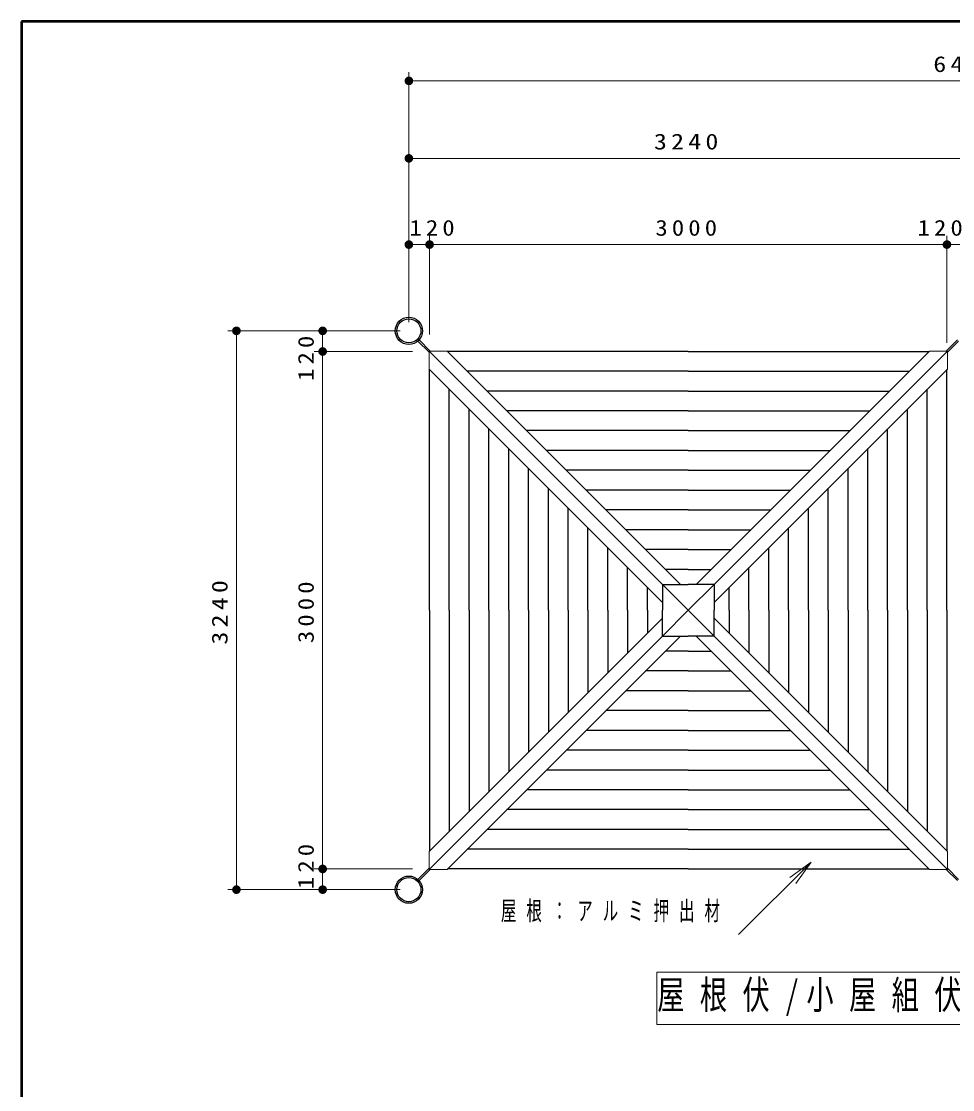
# Model space of a CAD drawing. Units: millimetres on the paper, scale 1:50. Extents: x -365 to 143, y 0 to 257.
# Drawn here: x -365 to -257, y 133.1 to 257 of the extents above; entities that cross this region are included whole.
import ezdxf

# ---------------------------------------------------------------- set-up
doc = ezdxf.new("R2010")
doc.units = ezdxf.units.MM
doc.layers.add('LY_1', color=7, linetype='Continuous', lineweight=25)
doc.layers.add('LY_2', color=7, linetype='Continuous', lineweight=13)
doc.styles.add('ＭＳ ゴシック', font='')
doc.styles.get('ＭＳ ゴシック').set_extended_font_data('MS Gothic')

# ---------------------------------------------------------------- blocks, each defined once
blk = doc.blocks.new('filled_dot')
at = {"color": 0, "linetype": 'Continuous', "lineweight": -2, "const_width": 1.25}
blk.add_lwpolyline([(-0.625, 0, 1), (0.625, 0, 1)], format="xyb", close=True, dxfattribs=at)
blk = doc.blocks.new('open_arrow')
at = {"color": 0, "linetype": 'Continuous', "lineweight": -2}
blk.add_lwpolyline([(7.5, 1.25), (0, 0), (7.5, -1.25)], dxfattribs=at)

msp = doc.modelspace()

# ---------------------------------------------------------------- linework, layer by layer
at = {"layer": 'LY_1', "lineweight": 13}
for p, q in [((-320.057, 222.114), (-320.057, 251.099)), ((-320.057, 250.099), (-190.457, 250.099)), ((-320.057, 222.114), (-320.057, 242.114)), ((-320.057, 241.114), (-255.257, 241.114)), ((-317.657, 220.695), (-317.657, 232.114)), ((-257.657, 219.714), (-257.657, 232.114)), ((-320.057, 231.114), (-314.167, 231.114)), ((-317.657, 231.114), (-257.657, 231.114)), ((-261.177, 231.114), (-255.257, 231.114)), ((-321.057, 221.114), (-341.057, 221.114)), ((-340.057, 156.314), (-340.057, 221.114)), ((-330.057, 215.193), (-330.057, 221.114)), ((-319.638, 218.714), (-331.057, 218.714)), ((-330.057, 158.714), (-330.057, 218.714)), ((-330.057, 156.314), (-330.057, 162.203)), ((-319.638, 158.714), (-331.057, 158.714)), ((-273.419, 159.494), (-281.819, 151.095)), ((-321.057, 156.314), (-341.057, 156.314)), ((-291.285, 146.75), (-291.285, 140.694)), ((-219.229, 146.75), (-291.285, 146.75)), ((-291.285, 140.694), (-219.229, 140.694))]:
    msp.add_line(p, q, dxfattribs=at)
at = {"layer": 'LY_1'}
for p, q in [((-319.005, 219.934), (-317.704, 218.633)), ((-318.878, 220.062), (-317.576, 218.76)), ((-256.436, 220.062), (-257.737, 218.76)), ((-256.308, 219.934), (-257.61, 218.633)), ((-319.005, 157.493), (-317.704, 158.794)), ((-318.878, 157.365), (-317.576, 158.667)), ((-256.436, 157.365), (-257.737, 158.667)), ((-256.308, 157.493), (-257.61, 158.794))]:
    msp.add_line(p, q, dxfattribs=at)
at = {"layer": 'LY_1', "color": 131}
for p, q in [((-290.657, 191.714), (-317.704, 218.76)), ((-290.657, 191.714), (-317.704, 218.76)), ((-290.657, 191.714), (-317.704, 218.76)), ((-288.571, 191.714), (-315.618, 218.76)), ((-286.743, 191.714), (-259.696, 218.76)), ((-286.743, 191.714), (-259.696, 218.76)), ((-284.657, 191.714), (-257.61, 218.76)), ((-284.657, 191.714), (-257.61, 218.76)), ((-284.657, 191.714), (-257.61, 218.76)), ((-290.657, 189.628), (-317.704, 216.674)), ((-290.657, 189.628), (-317.704, 216.674)), ((-284.657, 189.628), (-257.61, 216.674)), ((-290.657, 187.8), (-317.704, 160.753)), ((-284.657, 187.8), (-257.61, 160.753)), ((-284.657, 187.8), (-257.61, 160.753)), ((-290.657, 185.714), (-317.704, 158.667)), ((-290.657, 185.714), (-317.704, 158.667)), ((-290.657, 185.714), (-317.704, 158.667)), ((-288.571, 185.714), (-315.618, 158.667)), ((-288.571, 185.714), (-315.618, 158.667)), ((-286.743, 185.714), (-259.696, 158.667)), ((-284.657, 185.714), (-257.61, 158.667)), ((-284.657, 185.714), (-257.61, 158.667)), ((-284.657, 185.714), (-257.61, 158.667))]:
    msp.add_line(p, q, dxfattribs=at)
at = {"layer": 'LY_1', "color": 131, "lineweight": 13}
for p, q in [((-317.704, 216.674), (-317.704, 218.76)), ((-315.618, 218.76), (-317.704, 218.76)), ((-317.704, 216.674), (-317.704, 218.76)), ((-259.696, 218.76), (-257.61, 218.76)), ((-259.696, 218.76), (-257.61, 218.76)), ((-257.61, 216.674), (-257.61, 218.76)), ((-317.704, 160.753), (-317.704, 158.667)), ((-257.61, 160.753), (-257.61, 158.667)), ((-257.61, 160.753), (-257.61, 158.667)), ((-315.618, 158.667), (-317.704, 158.667)), ((-315.618, 158.667), (-317.704, 158.667)), ((-259.696, 158.667), (-257.61, 158.667))]:
    msp.add_line(p, q, dxfattribs=at)
at = {"layer": 'LY_1', "color": 4}
for p, q in [((-287.657, 218.714), (-315.571, 218.714)), ((-287.657, 218.714), (-259.743, 218.714)), ((-287.657, 218.714), (-259.743, 218.714)), ((-317.657, 188.714), (-317.657, 216.628)), ((-317.657, 188.714), (-317.657, 216.628)), ((-257.657, 188.714), (-257.657, 216.628)), ((-317.657, 188.714), (-317.657, 160.8)), ((-257.657, 188.714), (-257.657, 160.8)), ((-257.657, 188.714), (-257.657, 160.8)), ((-287.657, 158.714), (-315.571, 158.714)), ((-287.657, 158.714), (-315.571, 158.714)), ((-287.657, 158.714), (-259.743, 158.714))]:
    msp.add_line(p, q, dxfattribs=at)
at = {"layer": 'LY_1', "color": 12}
for p, q in [((-287.657, 216.434), (-313.291, 216.434)), ((-287.657, 216.434), (-262.022, 216.434)), ((-287.657, 216.434), (-262.022, 216.434)), ((-315.377, 188.714), (-315.377, 214.348)), ((-315.377, 188.714), (-315.377, 214.348)), ((-259.936, 188.714), (-259.936, 214.348)), ((-287.657, 214.135), (-310.993, 214.135)), ((-287.657, 214.135), (-264.321, 214.135)), ((-287.657, 214.135), (-264.321, 214.135)), ((-313.079, 188.714), (-313.079, 212.049)), ((-313.079, 188.714), (-313.079, 212.049)), ((-287.657, 211.837), (-308.694, 211.837)), ((-287.657, 211.837), (-266.62, 211.837)), ((-287.657, 211.837), (-266.62, 211.837)), ((-262.235, 188.714), (-262.235, 212.049)), ((-310.78, 188.714), (-310.78, 209.751)), ((-310.78, 188.714), (-310.78, 209.751)), ((-287.657, 209.538), (-306.395, 209.538)), ((-287.657, 209.538), (-268.918, 209.538)), ((-287.657, 209.538), (-268.918, 209.538)), ((-264.534, 188.714), (-264.534, 209.751)), ((-308.481, 188.714), (-308.481, 207.452)), ((-308.481, 188.714), (-308.481, 207.452)), ((-287.657, 207.239), (-304.096, 207.239)), ((-287.657, 207.239), (-271.217, 207.239)), ((-287.657, 207.239), (-271.217, 207.239)), ((-266.832, 188.714), (-266.832, 207.452)), ((-306.182, 188.714), (-306.182, 205.153)), ((-306.182, 188.714), (-306.182, 205.153)), ((-287.657, 204.94), (-301.797, 204.94)), ((-287.657, 204.94), (-273.516, 204.94)), ((-287.657, 204.94), (-273.516, 204.94)), ((-269.131, 188.714), (-269.131, 205.153)), ((-303.883, 188.714), (-303.883, 202.854)), ((-303.883, 188.714), (-303.883, 202.854)), ((-287.657, 202.641), (-299.499, 202.641)), ((-287.657, 202.641), (-275.815, 202.641)), ((-287.657, 202.641), (-275.815, 202.641)), ((-271.43, 188.714), (-271.43, 202.854)), ((-301.585, 188.714), (-301.585, 200.555)), ((-301.585, 188.714), (-301.585, 200.555)), ((-287.657, 200.343), (-297.2, 200.343)), ((-287.657, 200.343), (-278.114, 200.343)), ((-287.657, 200.343), (-278.114, 200.343)), ((-273.729, 188.714), (-273.729, 200.555)), ((-299.286, 188.714), (-299.286, 198.257)), ((-299.286, 188.714), (-299.286, 198.257)), ((-276.028, 188.714), (-276.028, 198.257)), ((-287.657, 198.044), (-294.901, 198.044)), ((-287.657, 198.044), (-280.412, 198.044)), ((-287.657, 198.044), (-280.412, 198.044)), ((-296.987, 188.714), (-296.987, 195.958)), ((-296.987, 188.714), (-296.987, 195.958)), ((-287.657, 195.745), (-292.602, 195.745)), ((-287.657, 195.745), (-282.711, 195.745)), ((-287.657, 195.745), (-282.711, 195.745)), ((-278.326, 188.714), (-278.326, 195.958)), ((-294.688, 188.714), (-294.688, 193.659)), ((-294.688, 188.714), (-294.688, 193.659)), ((-287.657, 193.446), (-290.304, 193.446)), ((-287.657, 193.446), (-285.01, 193.446)), ((-287.657, 193.446), (-285.01, 193.446)), ((-280.625, 188.714), (-280.625, 193.659)), ((-292.389, 188.714), (-292.389, 191.36)), ((-292.389, 188.714), (-292.389, 191.36)), ((-282.924, 188.714), (-282.924, 191.36)), ((-315.377, 188.714), (-315.377, 163.079)), ((-313.079, 188.714), (-313.079, 165.378)), ((-310.78, 188.714), (-310.78, 167.676)), ((-308.481, 188.714), (-308.481, 169.975)), ((-306.182, 188.714), (-306.182, 172.274)), ((-303.883, 188.714), (-303.883, 174.573)), ((-301.585, 188.714), (-301.585, 176.872)), ((-299.286, 188.714), (-299.286, 179.17)), ((-296.987, 188.714), (-296.987, 181.469)), ((-294.688, 188.714), (-294.688, 183.768)), ((-292.389, 188.714), (-292.389, 186.067)), ((-282.924, 188.714), (-282.924, 186.067)), ((-282.924, 188.714), (-282.924, 186.067)), ((-280.625, 188.714), (-280.625, 183.768)), ((-280.625, 188.714), (-280.625, 183.768)), ((-278.326, 188.714), (-278.326, 181.469)), ((-278.326, 188.714), (-278.326, 181.469)), ((-276.028, 188.714), (-276.028, 179.17)), ((-276.028, 188.714), (-276.028, 179.17)), ((-273.729, 188.714), (-273.729, 176.872)), ((-273.729, 188.714), (-273.729, 176.872)), ((-271.43, 188.714), (-271.43, 174.573)), ((-271.43, 188.714), (-271.43, 174.573)), ((-269.131, 188.714), (-269.131, 172.274)), ((-269.131, 188.714), (-269.131, 172.274)), ((-266.832, 188.714), (-266.832, 169.975)), ((-266.832, 188.714), (-266.832, 169.975)), ((-264.534, 188.714), (-264.534, 167.676)), ((-264.534, 188.714), (-264.534, 167.676)), ((-262.235, 188.714), (-262.235, 165.378)), ((-262.235, 188.714), (-262.235, 165.378)), ((-259.936, 188.714), (-259.936, 163.079)), ((-259.936, 188.714), (-259.936, 163.079)), ((-287.657, 183.981), (-290.304, 183.981)), ((-287.657, 183.981), (-290.304, 183.981)), ((-287.657, 183.981), (-285.01, 183.981)), ((-287.657, 181.682), (-292.602, 181.682)), ((-287.657, 181.682), (-292.602, 181.682)), ((-287.657, 181.682), (-282.711, 181.682)), ((-287.657, 179.383), (-294.901, 179.383)), ((-287.657, 179.383), (-294.901, 179.383)), ((-287.657, 179.383), (-280.412, 179.383)), ((-287.657, 177.084), (-297.2, 177.084)), ((-287.657, 177.084), (-297.2, 177.084)), ((-287.657, 177.084), (-278.114, 177.084)), ((-287.657, 174.786), (-299.499, 174.786)), ((-287.657, 174.786), (-299.499, 174.786)), ((-287.657, 174.786), (-275.815, 174.786)), ((-287.657, 172.487), (-301.797, 172.487)), ((-287.657, 172.487), (-301.797, 172.487)), ((-287.657, 172.487), (-273.516, 172.487)), ((-287.657, 170.188), (-304.096, 170.188)), ((-287.657, 170.188), (-304.096, 170.188)), ((-287.657, 170.188), (-271.217, 170.188)), ((-287.657, 167.889), (-306.395, 167.889)), ((-287.657, 167.889), (-306.395, 167.889)), ((-287.657, 167.889), (-268.918, 167.889)), ((-287.657, 165.591), (-308.694, 165.591)), ((-287.657, 165.591), (-308.694, 165.591)), ((-287.657, 165.591), (-266.62, 165.591)), ((-287.657, 163.292), (-310.993, 163.292)), ((-287.657, 163.292), (-310.993, 163.292)), ((-287.657, 163.292), (-264.321, 163.292)), ((-287.657, 160.993), (-313.291, 160.993)), ((-287.657, 160.993), (-313.291, 160.993)), ((-287.657, 160.993), (-262.022, 160.993))]:
    msp.add_line(p, q, dxfattribs=at)
at = {"layer": 'LY_1', "color": 2}
for p, q in [((-290.657, 191.714), (-290.657, 188.714)), ((-287.657, 188.714), (-290.657, 191.714)), ((-290.657, 191.714), (-287.657, 191.714)), ((-287.657, 188.714), (-290.657, 191.714)), ((-290.657, 191.714), (-290.657, 188.714)), ((-287.657, 188.714), (-290.657, 191.714)), ((-287.657, 188.714), (-284.657, 191.714)), ((-284.657, 191.714), (-287.657, 191.714)), ((-287.657, 188.714), (-284.657, 191.714)), ((-284.657, 191.714), (-287.657, 191.714)), ((-287.657, 188.714), (-284.657, 191.714)), ((-284.657, 191.714), (-284.657, 188.714)), ((-290.657, 185.714), (-290.657, 188.714)), ((-287.657, 188.714), (-290.657, 185.714)), ((-287.657, 188.714), (-290.657, 185.714)), ((-287.657, 188.714), (-290.657, 185.714)), ((-287.657, 188.714), (-284.657, 185.714)), ((-287.657, 188.714), (-284.657, 185.714)), ((-287.657, 188.714), (-284.657, 185.714)), ((-284.657, 185.714), (-284.657, 188.714)), ((-284.657, 185.714), (-284.657, 188.714)), ((-290.657, 185.714), (-287.657, 185.714)), ((-290.657, 185.714), (-287.657, 185.714)), ((-284.657, 185.714), (-287.657, 185.714))]:
    msp.add_line(p, q, dxfattribs=at)
at = {"layer": 'LY_1'}
for centre, radius in [((-320.057, 221.114), 1.58), ((-320.057, 221.114), 1.398), ((-320.057, 156.314), 1.58), ((-320.057, 156.314), 1.398)]:
    msp.add_circle(centre, radius, dxfattribs=at)
at = {"layer": 'LY_2', "lineweight": 50}
for p, q in [((0, 257), (-365, 257)), ((-365, 257), (-365, 0))]:
    msp.add_line(p, q, dxfattribs=at)

# ---------------------------------------------------------------- block references
at = {"layer": 'LY_1', "lineweight": 13, "xscale": 0.4, "yscale": 0.4}
for p in [(-320.057, 250.099), (-320.057, 241.114), (-320.057, 231.114), (-317.657, 231.114), (-257.657, 231.114)]:
    msp.add_blockref('filled_dot', p, dxfattribs=at)
for name, p, rotation in [('filled_dot', (-317.657, 231.114), 180), ('filled_dot', (-257.657, 231.114), 180), ('filled_dot', (-340.057, 221.114), 270), ('filled_dot', (-330.057, 221.114), 270), ('filled_dot', (-330.057, 218.714), 270), ('filled_dot', (-330.057, 218.714), 90), ('open_arrow', (-273.419, 159.494), 225), ('filled_dot', (-330.057, 158.714), 270), ('filled_dot', (-330.057, 158.714), 90), ('filled_dot', (-340.057, 156.314), 90), ('filled_dot', (-330.057, 156.314), 90)]:
    msp.add_blockref(name, p, dxfattribs=dict(at, rotation=rotation))

# ---------------------------------------------------------------- texts
at = {"layer": 'LY_1', "style": 'ＭＳ ゴシック'}
for s, insert, char_height, attachment_point in [('\\T1.33;\\W1.2;6480', (-255.257, 251.099), 1.833, 8), ('\\T1.33;\\W1.2;3240', (-287.657, 242.114), 1.833, 8), ('\\T1.33;\\W1.15;120', (-317.136, 232.114), 1.833, 8), ('\\T1.33;\\W1.15;3000', (-287.657, 232.114), 1.833, 8), ('\\T1.33;\\W1.15;120', (-258.208, 232.114), 1.833, 8), ('\\T1.64;\\W0.6;屋根：アルミ押出材', (-309.386, 153.745), 2.199, 4), ('\\T1.57;\\W0.7;屋根伏/小屋組伏図\u3000Ｓ＝１／50', (-291.257, 143.722), 3.299, 4)]:
    msp.add_mtext(s, dxfattribs=dict(at, insert=insert, char_height=char_height, attachment_point=attachment_point))
at = {"layer": 'LY_1', "char_height": 1.833, "attachment_point": 8, "rotation": 90, "style": 'ＭＳ ゴシック'}
for s, insert in [('\\T1.33;\\W1.15;120', (-331.057, 218.162)), ('\\T1.33;\\W1.2;3240', (-341.057, 188.714)), ('\\T1.33;\\W1.15;3000', (-331.057, 188.714)), ('\\T1.33;\\W1.15;120', (-331.057, 159.235))]:
    msp.add_mtext(s, dxfattribs=dict(at, insert=insert))

doc.saveas('drawing.dxf')
